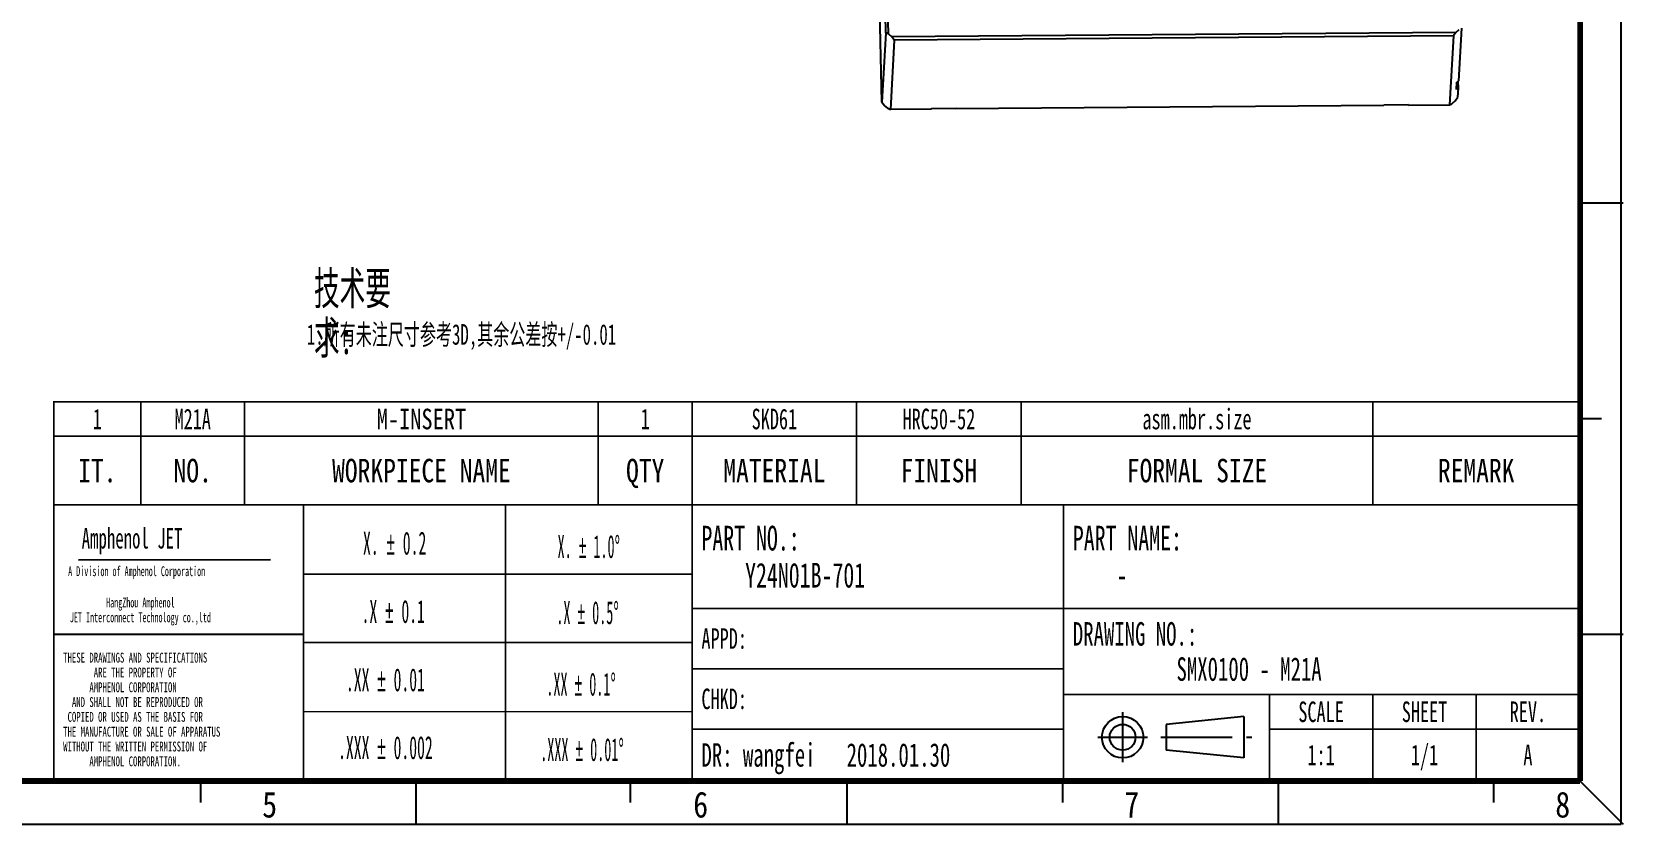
# Model space of a CAD drawing. Header units: millimetres. Extents: x 6 to 208, y 4 to 147.
# Drawn here: x 111.1 to 207.8, y 4 to 52.2 of the extents above; entities that cross this region are included whole.
import ezdxf

# ---------------------------------------------------------------- set-up
doc = ezdxf.new("R2010")
doc.units = ezdxf.units.MM
doc.header["$LTSCALE"] = 11.55
doc.linetypes.add('CENTER', pattern=[0.6, 0.375, -0.075, 0.075, -0.075])
doc.layers.get('0').update_dxf_attribs({"linetype": 'CONTINUOUS'})
doc.layers.add('DEFAULT_1', color=7, linetype='CENTER')
doc.layers.add('NOTE', color=7, linetype='CONTINUOUS')
doc.styles.get("Standard").update_dxf_attribs({"font": 'txt', "width": 0.6})
doc.styles.add('TEXTSTYLE_11', font='txt', dxfattribs={"width": 0.6})
doc.styles.add('TEXTSTYLE_12', font='txt', dxfattribs={"width": 0.6})
doc.styles.add('TEXTSTYLE_3', font='txt', dxfattribs={"width": 0.65})
doc.styles.add('TEXTSTYLE_4', font='txt', dxfattribs={"width": 0.8})
doc.styles.add('TEXTSTYLE_5', font='txt', dxfattribs={"width": 0.85})
doc.styles.add('TEXTSTYLE_6', font='txt', dxfattribs={"width": 0.5})
doc.styles.add('TEXTSTYLE_8', font='txt', dxfattribs={"width": 0.45})

# ---------------------------------------------------------------- blocks, each defined once
blk = doc.blocks.new('*T34')
at = {"color": 2, "linetype": 'Continuous', "const_width": 0.1}
for points in [[(92.7775, 23.03), (-0.05, 23.03)], [(0, 0), (0, 23.03)], [(5.29, 16.76), (5.29, 23.03)], [(11.59, 16.76), (11.59, 23.03)], [(33.09, 16.76), (33.09, 23.03)], [(38.79, 0), (38.79, 23.03)], [(48.79, 16.76), (48.79, 23.03)], [(58.79, 16.76), (58.79, 23.03)], [(80.1575, 16.76), (80.1575, 23.03)], [(92.7275, 0), (92.7275, 23.03)], [(92.7275, 20.935), (0, 20.935)], [(92.7275, 16.76), (0, 16.76)], [(15.18, 0), (15.18, 16.76)], [(27.445, 0), (27.445, 16.76)], [(61.36, 0), (61.36, 16.76)], [(38.79, 12.56), (15.18, 12.56)], [(92.7275, 10.475), (38.79, 10.475)], [(38.79, 8.395), (15.18, 8.395)], [(61.36, 6.81), (38.79, 6.81)], [(92.7275, 5.24), (61.36, 5.24)], [(73.8725, 0), (73.8725, 5.24)], [(80.1575, 0), (80.1575, 5.24)], [(86.4425, 0), (86.4425, 5.24)], [(38.79, 4.2), (15.18, 4.2)], [(61.36, 3.145), (38.79, 3.145)], [(92.7275, 3.145), (73.8725, 3.145)], [(92.7775, 0), (-0.05, 0)]]:
    blk.add_lwpolyline(points, dxfattribs=at)
at = {"layer": 'NOTE', "color": 2, "linetype": 'Continuous', "line_spacing_factor": 0.9}
for s, insert, char_height, width, attachment_point, style in [('1', (2.645, 22.6075), 1.25, 1.625, 2, 'TEXTSTYLE_3'), ('M21A', (8.44, 22.6075), 1.25, 6.5, 2, 'TEXTSTYLE_3'), ('M-INSERT', (22.34, 22.6075), 1.25, 16, 2, 'TEXTSTYLE_4'), ('1', (35.94, 22.6075), 1.25, 1.625, 2, 'TEXTSTYLE_3'), ('SKD61', (43.79, 22.6075), 1.25, 8.125, 2, 'TEXTSTYLE_3'), ('HRC50-52', (53.79, 22.6075), 1.25, 13, 2, 'TEXTSTYLE_3'), ('asm.mbr.size', (69.47375, 22.6075), 1.25, 19.5, 2, 'TEXTSTYLE_3'), ('IT.', (2.645, 19.56), 1.425, 6.84, 2, 'TEXTSTYLE_4'), ('NO.', (8.44, 19.56), 1.425, 6.84, 2, 'TEXTSTYLE_4'), ('WORKPIECE NAME', (22.34, 19.56), 1.425, 31.92, 2, 'TEXTSTYLE_4'), ('QTY', (35.94, 19.56), 1.425, 6.84, 2, 'TEXTSTYLE_4'), ('MATERIAL', (43.79, 19.56), 1.425, 18.24, 2, 'TEXTSTYLE_4'), ('FINISH', (53.79, 19.56), 1.425, 13.68, 2, 'TEXTSTYLE_4'), ('FORMAL SIZE', (69.47375, 19.56), 1.425, 25.08, 2, 'TEXTSTYLE_4'), ('REMARK', (86.4425, 19.56), 1.425, 13.68, 2, 'TEXTSTYLE_4'), ('PART NO.:\\P    Y24N01B-701 ', (39.35875, 15.4925), 1.5, 31.2, 1, 'TEXTSTYLE_3'), ('PART NAME:  \\P    -', (61.92875, 15.4925), 1.5, 23.4, 1, 'TEXTSTYLE_3'), ('APPD:  ', (39.35875, 9.2675), 1.25, 11.375, 1, 'TEXTSTYLE_3'), ('DRAWING NO.:   \\P          SMX0100 - M21A', (61.92875, 9.63875), 1.425, 44.46, 1, 'TEXTSTYLE_3'), (' \\P \\P \\P \\P \\P \\P \\P \\P \\PTHESE DRAWINGS AND SPECIFICATIONS\\P       ARE THE PROPERTY OF\\P      AMPHENOL CORPORATION\\P  AND SHALL NOT BE REPRODUCED OR\\P COPIED OR USED AS THE BASIS FOR\\PTHE MANUFACTURE OR SALE OF APPARATUS\\PWITHOUT THE WRITTEN PERMISSION OF\\P      AMPHENOL CORPORATION. ', (0.56875, 15.885), 0.6, 28.08, 1, 'TEXTSTYLE_3'), ('CHKD:', (39.35875, 5.6025), 1.25, 8.125, 1, 'TEXTSTYLE_3'), ('SCALE', (77.015, 4.8175), 1.25, 8.125, 2, 'TEXTSTYLE_3'), ('SHEET', (83.3, 4.8175), 1.25, 8.125, 2, 'TEXTSTYLE_3'), ('REV.', (89.585, 4.8175), 1.25, 6.5, 2, 'TEXTSTYLE_3'), ('DR: wangfei   2018.01.30', (39.35875, 2.285), 1.425, 44.46, 1, 'TEXTSTYLE_3'), ('1:1', (77.015, 2.1975), 1.25, 4.875, 2, 'TEXTSTYLE_3'), ('1/1', (83.3, 2.1975), 1.25, 4.875, 2, 'TEXTSTYLE_3'), ('A', (89.585, 2.1975), 1.25, 1.625, 2, 'TEXTSTYLE_3')]:
    blk.add_mtext(s, dxfattribs=dict(at, insert=insert, char_height=char_height, width=width, attachment_point=attachment_point, style=style))

msp = doc.modelspace()

# ---------------------------------------------------------------- linework, layer by layer
at = {"color": 7, "linetype": 'Continuous'}
for p, q in [((207.6723, 4.0286), (207.6723, 146.5281)), ((162.9966, 52.1073), (162.4796, 74.6337)), ((163.1533, 52.0383), (162.6301, 74.8351)), ((162.7572, 47.9011), (162.2402, 70.4275)), ((197.6396, 52.1319), (197.8353, 52.3137)), ((197.9784, 52.385), (197.797, 49.1978)), ((162.9966, 52.1073), (162.7572, 47.9011)), ((163.1533, 52.0383), (162.9966, 52.1073)), ((163.1533, 52.0383), (163.3573, 51.8597)), ((163.5067, 51.6607), (163.2672, 47.4545)), ((197.6396, 52.1319), (163.3573, 51.8597)), ((163.5067, 51.6607), (163.3573, 51.8597)), ((197.489, 51.9305), (163.5067, 51.6607)), ((197.489, 51.9305), (197.2496, 47.7243)), ((197.6396, 52.1319), (197.489, 51.9305)), ((197.6745, 48.6733), (197.6991, 49.1069)), ((197.7723, 48.7642), (197.6745, 48.6733)), ((197.797, 49.1978), (197.6991, 49.1069)), ((197.7723, 48.7642), (197.739, 48.1788)), ((197.7631, 49.1663), (197.7723, 48.7642)), ((162.7572, 47.9011), (162.9065, 47.7021)), ((163.1105, 47.5234), (162.9065, 47.7021)), ((163.1105, 47.5234), (163.2672, 47.4545)), ((165.7558, 47.4743), (163.2672, 47.4545)), ((165.7558, 47.4743), (165.7582, 47.5176)), ((165.7582, 47.5176), (167.2575, 47.5295)), ((193.2619, 47.6926), (167.255, 47.4862)), ((167.2575, 47.5295), (167.255, 47.4862)), ((193.2643, 47.736), (193.2619, 47.6926)), ((193.2643, 47.736), (194.7635, 47.7479)), ((194.7611, 47.7045), (194.7635, 47.7479)), ((194.7611, 47.7045), (197.2496, 47.7243)), ((197.2496, 47.7243), (197.3927, 47.7956)), ((197.5885, 47.9774), (197.3927, 47.7956)), ((197.5885, 47.9774), (197.739, 48.1788)), ((207.8036, 41.7499), (205.1841, 41.7499)), ((206.4939, 28.6525), (205.1841, 28.6525)), ((113.9347, 20.097), (125.5937, 20.108)), ((112.433, 15.5816), (127.6251, 15.5816)), ((207.8036, 15.5551), (205.1841, 15.5551)), ((121.361, 5.3392), (121.361, 6.6489)), ((134.4583, 4.0294), (134.4583, 6.6489)), ((147.4711, 5.3392), (147.4711, 6.6489)), ((160.6531, 4.0294), (160.6531, 6.6489)), ((173.7505, 5.3377), (173.7505, 6.6474)), ((186.8478, 4.0294), (186.8478, 6.6489)), ((199.9452, 5.3392), (199.9452, 6.6489)), ((205.1841, 6.6489), (207.8036, 4.0294)), ((6.108, 4.0286), (207.6723, 4.0286))]:
    msp.add_line(p, q, dxfattribs=at)
at = {"color": 1, "linetype": 'Continuous'}
for p, q in [((184.7422, 10.5651), (180.0271, 10.0936)), ((180.0271, 10.0936), (180.0271, 8.5219)), ((184.7422, 10.5651), (184.7422, 8.0504)), ((184.7422, 8.0504), (180.0271, 8.5219))]:
    msp.add_line(p, q, dxfattribs=at)
at = {"color": 7, "linetype": 'Continuous', "const_width": 0.35}
for points in [[(205.1841, 6.6489), (205.1841, 143.9094)], [(8.7236, 6.6489), (205.1841, 6.6489)]]:
    msp.add_lwpolyline(points, dxfattribs=at)
at = {"color": 1, "linetype": 'Continuous'}
for radius in [1.2573, 0.7858]:
    msp.add_circle((177.3849, 9.3078), radius, dxfattribs=at)
at = {"layer": 'DEFAULT_1', "color": 6, "linetype": 'CENTER'}
for p, q in [((177.3849, 10.823), (177.3849, 7.7926)), ((175.8697, 9.3078), (178.9001, 9.3078)), ((179.7097, 9.3078), (185.2398, 9.3078))]:
    msp.add_line(p, q, dxfattribs=at)

# ---------------------------------------------------------------- block references
msp.add_blockref('*T34', (112.4294, 6.6637))

# ---------------------------------------------------------------- texts
at = {"color": 2, "linetype": 'Continuous', "insert": (127.8077, 34.4074), "char_height": 1.25, "width": 18.75, "attachment_point": 1, "line_spacing_factor": 0.9}
msp.add_mtext('1.所有未注尺寸参考3D,其余公差按+/-0.01\\P ', dxfattribs=at)
at = {"color": 7, "linetype": 'Continuous', "char_height": 1.5717, "width": 1.335932, "attachment_point": 2, "line_spacing_factor": 0.9, "style": 'TEXTSTYLE_5'}
for s, insert in [('5', (125.5465, 6.0028)), ('6', (151.7413, 6.0028)), ('7', (177.936, 6.0028)), ('8', (204.1307, 6.0028))]:
    msp.add_mtext(s, dxfattribs=dict(at, insert=insert))
at = {"layer": 'NOTE', "color": 2, "linetype": 'Continuous', "insert": (128.2374, 37.5896), "char_height": 2, "width": 6, "attachment_point": 1, "line_spacing_factor": 0.9}
msp.add_mtext('技术要求:', dxfattribs=at)
at = {"layer": 'NOTE', "color": 2, "linetype": 'Continuous', "attachment_point": 1, "line_spacing_factor": 0.9}
for s, insert, char_height, width, style in [('Amphenol JET', (114.1238, 22.026), 1.25, 11.435874, 'TEXTSTYLE_11'), ('X. \\Fgdt;{\\Fgdt;`}\\Ftxt; 0.2', (131.2181, 21.8019), 1.4, 6.533333, 'TEXTSTYLE_6'), ('X. \\Fgdt;{\\Fgdt;`}\\Ftxt; 1.0\\Fgdt;{\\Fgdt;~}', (143.0444, 21.5961), 1.4, 6.976667, 'TEXTSTYLE_8'), ('A Division of Amphenol Corporation', (113.3005, 19.699), 0.6, 13.260223, 'TEXTSTYLE_11'), ('         HangZhou Amphenol \\PJET Interconnect Technology co.,ltd', (113.4045, 17.7947), 0.6, 13.357031, 'TEXTSTYLE_12'), ('.X \\Fgdt;{\\Fgdt;`}\\Ftxt; 0.1', (131.1325, 17.6531), 1.4, 6.533333, 'TEXTSTYLE_6'), ('.X \\Fgdt;{\\Fgdt;`}\\Ftxt; 0.5\\Fgdt;{\\Fgdt;~}', (142.9696, 17.5821), 1.4, 6.976667, 'TEXTSTYLE_8'), ('.XX \\Fgdt;{\\Fgdt;`}\\Ftxt; 0.01', (130.1813, 13.4995), 1.4, 7.933333, 'TEXTSTYLE_6'), ('.XX \\Fgdt;{\\Fgdt;`}\\Ftxt; 0.1\\Fgdt;{\\Fgdt;~}', (142.363, 13.2372), 1.4, 7.606667, 'TEXTSTYLE_8'), ('.XXX \\Fgdt;{\\Fgdt;`}\\Ftxt; 0.002', (129.7048, 9.3821), 1.4, 9.333333, 'TEXTSTYLE_6'), ('.XXX \\Fgdt;{\\Fgdt;`}\\Ftxt; 0.01\\Fgdt;{\\Fgdt;~}', (141.9913, 9.2632), 1.4, 8.866667, 'TEXTSTYLE_8')]:
    msp.add_mtext(s, dxfattribs=dict(at, insert=insert, char_height=char_height, width=width, style=style))

doc.saveas('drawing.dxf')
